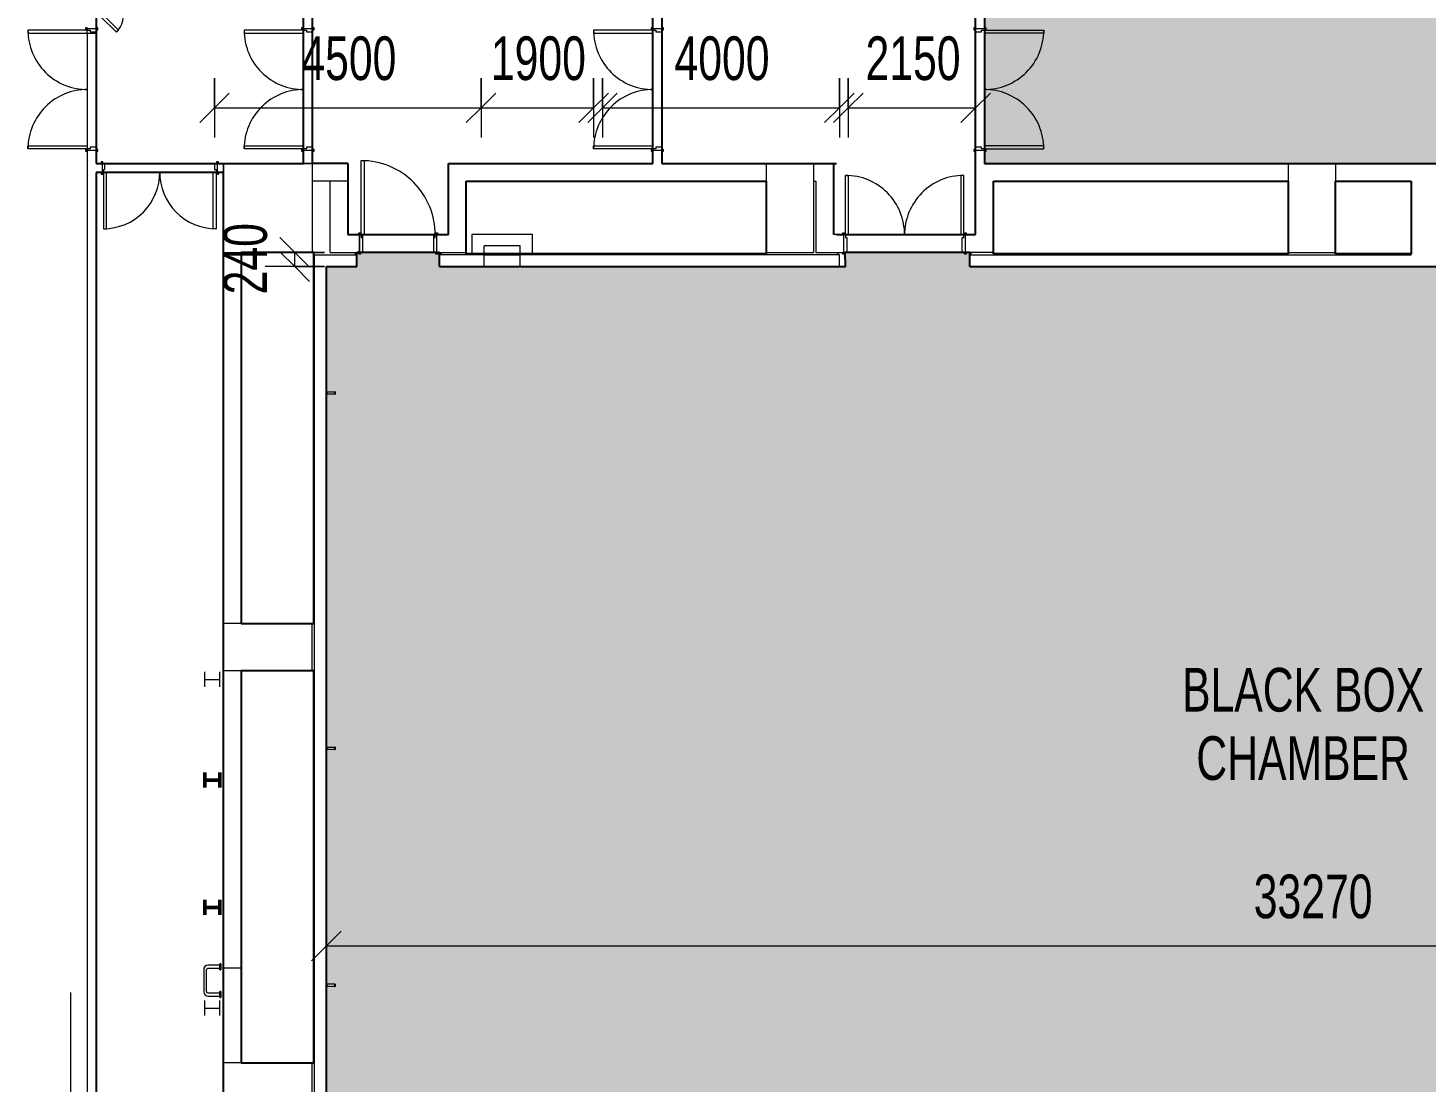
# Model space of a CAD drawing. Header units: millimetres. Extents: x 35540 to 832230, y -10956 to 416550.
# Drawn here: x 36639 to 60243, y 16097 to 33897 of the extents above; entities that cross this region are included whole.
import ezdxf

# ---------------------------------------------------------------- set-up
doc = ezdxf.new("R2010")
doc.units = ezdxf.units.MM
for name, color, linetype, lineweight in [('A-ANNO-DIMS', 211, 'Continuous', 5), ('A-ANNO-DIMS-500', 211, 'Continuous', 5), ('A-AREA-BNDY', 1, 'Continuous', 18), ('A-AREA-IDEN', 2, 'Continuous', 15), ('A-AREA-PATT', 32, 'Continuous', 5), ('A-DOOR', 31, 'Continuous', 5), ('A-DOOR-FRAM', 31, 'Continuous', 15), ('A-FLOR', 192, 'Continuous', 5), ('A-WALL', 113, 'Continuous', 5), ('Q-CASE', 31, 'Continuous', 5), ('Q-SPCQ', 91, 'Continuous', 5), ('S-BEAM', 12, 'Continuous', 5), ('S-COLS', 52, 'Continuous', 5), ('S-COLS-SYMB', 171, 'Continuous', 50)]:
    doc.layers.add(name, color=color, linetype=linetype, lineweight=lineweight)
doc.styles.add('Arial', font='arial.ttf', dxfattribs={"width": 0.7, "height": 737.649701})
doc.dimstyles.new('Linear_-_1_5mm_Arial', dxfattribs={"dimscale": 304.8, "dimtxt": 750, "dimasz": 1.64042, "dimexe": 1.64042, "dimexo": 0.0625, "dimgap": 0.82021, "dimtad": 1, "dimdec": 0, "dimzin": 0, "dimdsep": 46, "dimtxsty": 'Arial', "dimblk1": 'OBLIQUE', "dimblk2": 'OBLIQUE', "dimsah": 1, "dimcen": 0.09, "dimadec": 0, "dimazin": 0, "dimtfac": 1, "dimtdec": 4, "dimtix": 1, "dimtmove": 0, "dimatfit": 3, "dimfxl": 1.64042, "dimfxlon": 1, "dimtvp": 1, "dimtolj": 1, "dimtzin": 0, "dimarcsym": 2})

# ---------------------------------------------------------------- blocks, each defined once
blk = doc.blocks.new('DLN-Double Door__X03_ - _M20_2000 x 2450 _WH_-16954918-G_F U_F_A_')
at = {"layer": 'A-DOOR'}
for p, q in [((-950, -75), (-1000, -75)), ((-1000, -75), (-1000, -1075)), ((-950, -1075), (-950, -75)), ((950, -75), (1000, -75)), ((950, -1075), (950, -75)), ((1000, -75), (1000, -1075)), ((-1000, -1075), (-950, -1075)), ((1000, -1075), (950, -1075))]:
    blk.add_line(p, q, dxfattribs=at)
for centre, start, end in [((-1000, -75), 270, 0.5), ((1000, -75), 179.5, 270)]:
    blk.add_arc(centre, 1000, start, end, dxfattribs=at)
at = {"layer": 'A-DOOR-FRAM'}
for p, q in [((-1010, 105), (-1040, 105)), ((-1040, 105), (-1040, 75)), ((-1040, 75), (-1010, 75)), ((-975, 75), (-1025, 75)), ((-1025, 75), (-1025, -75)), ((-1010, 75), (-1010, 105)), ((-975, -25), (-975, 75)), ((975, 75), (975, -25)), ((1025, 75), (975, 75)), ((1040, 105), (1010, 105)), ((1010, 105), (1010, 75)), ((1010, 75), (1040, 75)), ((1025, -75), (1025, 75)), ((1040, 75), (1040, 105)), ((-1010, -75), (-1040, -75)), ((-1040, -75), (-1040, -105)), ((-1040, -105), (-1010, -105)), ((-1025, -75), (-1000, -75)), ((-1010, -105), (-1010, -75)), ((-1000, -75), (-1000, -25)), ((-1000, -25), (-975, -25)), ((975, -25), (1000, -25)), ((1000, -25), (1000, -75)), ((1000, -75), (1025, -75)), ((1040, -75), (1010, -75)), ((1010, -75), (1010, -105)), ((1010, -105), (1040, -105)), ((1040, -105), (1040, -75))]:
    blk.add_line(p, q, dxfattribs=at)
blk = doc.blocks.new('DLN-Double Door__X03_ - _M50_2000 x 2450 _WH_-V2-G_F U_F_A_')
at = {"layer": 'A-DOOR'}
for p, q in [((-1000, -75), (-1000, -1075)), ((-950, -1075), (-950, -75)), ((950, -75), (1000, -75)), ((950, -1075), (950, -75)), ((1000, -75), (1000, -1075)), ((-1000, -1075), (-950, -1075)), ((1000, -1075), (950, -1075))]:
    blk.add_line(p, q, dxfattribs=at)
for centre, start, end in [((-1000, -75), 270, 0.5), ((1000, -75), 179.5, 270)]:
    blk.add_arc(centre, 1000, start, end, dxfattribs=at)
at = {"layer": 'A-DOOR-FRAM'}
for p, q in [((-1010, 105), (-1040, 105)), ((-1040, 105), (-1040, 75)), ((-1040, 75), (-1010, 75)), ((-975, 75), (-1025, 75)), ((-1025, 75), (-1025, -75)), ((-1010, 75), (-1010, 105)), ((-975, -25), (-975, 75)), ((975, 75), (975, -25)), ((1025, 75), (975, 75)), ((1040, 105), (1010, 105)), ((1010, 105), (1010, 75)), ((1010, 75), (1040, 75)), ((1025, -75), (1025, 75)), ((1040, 75), (1040, 105)), ((-1010, -75), (-1040, -75)), ((-1040, -75), (-1040, -105)), ((-1040, -105), (-1010, -105)), ((-1025, -75), (-1000, -75)), ((-1010, -105), (-1010, -75)), ((-1000, -75), (-1000, -25)), ((-1000, -25), (-975, -25)), ((975, -25), (1000, -25)), ((1000, -25), (1000, -75)), ((1000, -75), (1025, -75)), ((1040, -75), (1010, -75)), ((1010, -75), (1010, -105)), ((1010, -105), (1040, -105)), ((1040, -105), (1040, -75))]:
    blk.add_line(p, q, dxfattribs=at)
blk = doc.blocks.new('DLN-Access Panel__AP01_ - _AP01_ 400 x 1100 _WH_-13776948-G_F U_F_A_')
at = {"layer": 'A-DOOR'}
for p, q in [((-240, 75), (-240, 85)), ((240, 85), (-240, 85)), ((-240, 75), (240, 75)), ((240, 75), (240, 85)), ((-215, -95), (-253, -95)), ((-253, -95), (-253, -100)), ((-253, -100), (-215, -100)), ((-240, -85), (-240, -75)), ((240, -75), (-240, -75)), ((-240, -85), (240, -85)), ((-215, -85), (-215, -97)), ((-200, -97), (-200, -85)), ((-190, -85), (83, -358)), ((118, -322), (-119, -85)), ((240, -85), (240, -75)), ((83, -358), (118, -322))]:
    blk.add_line(p, q, dxfattribs=at)
for centre, radius, start, end in [((-208, -97), 7.5, 199.4712, 360), ((-208, -97), 7.5, 180, 0), ((-208, -97), 7.5, 199.4712, 360), ((-208, -97), 7.5, 195, 0), ((-208, -97), 2, 180, 360), ((-208, -97), 2, 180, 360), ((-200, -75), 400, 315, 358.5193)]:
    blk.add_arc(centre, radius, start, end, dxfattribs=at)
at = {"layer": 'A-DOOR-FRAM', "lineweight": 5}
for p, q in [((-225, 75), (-225, -75)), ((225, 75), (225, -75))]:
    blk.add_line(p, q, dxfattribs=at)
blk = doc.blocks.new('DLN-Double Door__X03_ - _M19_1900 x 2450 _WH_-16954910-G_F U_F_A_')
at = {"layer": 'A-DOOR'}
for p, q in [((-900, -75), (-950, -75)), ((-950, -75), (-950, -1025)), ((-900, -1025), (-900, -75)), ((900, -75), (950, -75)), ((900, -1025), (900, -75)), ((950, -75), (950, -1025)), ((-950, -1025), (-900, -1025)), ((950, -1025), (900, -1025))]:
    blk.add_line(p, q, dxfattribs=at)
for centre, start, end in [((-950, -75), 270, 0.5), ((950, -75), 179.5, 270)]:
    blk.add_arc(centre, 950, start, end, dxfattribs=at)
at = {"layer": 'A-DOOR-FRAM'}
for p, q in [((-960, 105), (-990, 105)), ((-990, 105), (-990, 75)), ((-990, 75), (-960, 75)), ((-925, 75), (-975, 75)), ((-975, 75), (-975, -75)), ((-960, 75), (-960, 105)), ((-925, -25), (-925, 75)), ((925, 75), (925, -25)), ((975, 75), (925, 75)), ((990, 105), (960, 105)), ((960, 105), (960, 75)), ((960, 75), (990, 75)), ((975, -75), (975, 75)), ((990, 75), (990, 105)), ((-960, -75), (-990, -75)), ((-990, -75), (-990, -105)), ((-990, -105), (-960, -105)), ((-975, -75), (-950, -75)), ((-960, -105), (-960, -75)), ((-950, -75), (-950, -25)), ((-950, -25), (-925, -25)), ((925, -25), (950, -25)), ((950, -25), (950, -75)), ((950, -75), (975, -75)), ((990, -75), (960, -75)), ((960, -75), (960, -105)), ((960, -105), (990, -105)), ((990, -105), (990, -75))]:
    blk.add_line(p, q, dxfattribs=at)
blk = doc.blocks.new('DLN-Double Door__X03_ - _M20_2000 x 2450 _WH_-16954922-G_F U_F_A_')
at = {"layer": 'A-DOOR'}
for p, q in [((-1000, 1150), (-950, 1150)), ((-1000, 150), (-1000, 1150)), ((-950, 1150), (-950, 150)), ((950, 1150), (950, 150)), ((1000, 1150), (950, 1150)), ((1000, 150), (1000, 1150)), ((-950, 150), (-1000, 150)), ((950, 150), (1000, 150))]:
    blk.add_line(p, q, dxfattribs=at)
for centre, start, end in [((-1000, 150), 359.5, 90), ((1000, 150), 90, 180.5)]:
    blk.add_arc(centre, 1000, start, end, dxfattribs=at)
at = {"layer": 'A-DOOR-FRAM'}
for p, q in [((-1040, 180), (-1010, 180)), ((-1040, 150), (-1040, 180)), ((-1010, 150), (-1040, 150)), ((-1025, 150), (-1000, 150)), ((-1025, -150), (-1025, 150)), ((-1010, 180), (-1010, 150)), ((-1000, 150), (-1000, 100)), ((-1000, 100), (-975, 100)), ((-975, 100), (-975, -150)), ((975, 100), (1000, 100)), ((975, -150), (975, 100)), ((1000, 150), (1025, 150)), ((1000, 100), (1000, 150)), ((1010, 150), (1010, 180)), ((1010, 180), (1040, 180)), ((1040, 150), (1010, 150)), ((1025, 150), (1025, -150)), ((1040, 180), (1040, 150)), ((-1040, -150), (-1010, -150)), ((-1040, -180), (-1040, -150)), ((-1010, -180), (-1040, -180)), ((-975, -150), (-1025, -150)), ((-1010, -150), (-1010, -180)), ((1025, -150), (975, -150)), ((1010, -180), (1010, -150)), ((1010, -150), (1040, -150)), ((1040, -180), (1010, -180)), ((1040, -150), (1040, -180))]:
    blk.add_line(p, q, dxfattribs=at)
blk = doc.blocks.new('DLN-Single Door__X01_ - _M10a_1250 x 2450 _WH_-16935549-G_F U_F_A_')
at = {"layer": 'A-DOOR'}
for p, q in [((-625, 1400), (-575, 1400)), ((-625, 150), (-625, 1400)), ((-575, 1400), (-575, 150)), ((-665, 180), (-635, 180)), ((-665, 150), (-665, 180)), ((-635, 150), (-665, 150)), ((-635, 180), (-635, 150)), ((-575, 150), (-625, 150)), ((635, 150), (635, 180)), ((635, 180), (665, 180)), ((665, 150), (635, 150)), ((665, 180), (665, 150)), ((-665, -150), (-635, -150)), ((-665, -180), (-665, -150)), ((-635, -180), (-665, -180)), ((-635, -150), (-635, -180)), ((635, -180), (635, -150)), ((635, -150), (665, -150)), ((665, -180), (635, -180)), ((665, -150), (665, -180))]:
    blk.add_line(p, q, dxfattribs=at)
blk.add_arc((-625, 150), 1250, 359.5, 90, dxfattribs=at)
at = {"layer": 'A-DOOR-FRAM'}
for p, q in [((-650, 150), (-625, 150)), ((-650, -150), (-650, 150)), ((-625, 150), (-625, 100)), ((-625, 100), (-600, 100)), ((-600, 100), (-600, -150)), ((600, 100), (625, 100)), ((600, -150), (600, 100)), ((625, 150), (650, 150)), ((625, 100), (625, 150)), ((650, 150), (650, -150)), ((-600, -150), (-650, -150)), ((650, -150), (600, -150))]:
    blk.add_line(p, q, dxfattribs=at)
blk = doc.blocks.new('BIT_Steel Rod Fixing Details - 145mm-15938180-G_F U_F_A_')
at = {"layer": 'Q-SPCQ'}
for p, q in [((-21, 0), (21, 0)), ((21, 0), (-21, 0)), ((-20, -140), (-20, -145)), ((-20, -140), (-14, -140)), ((20, -140), (-20, -140)), ((-20, -145), (20, -145)), ((20, -145), (-20, -145)), ((-15, -6), (-15, -140)), ((-14, -6), (-15, -6)), ((15, -6), (-15, -6)), ((-15, -140), (15, -140)), ((-6, -145), (6, -145)), ((6, -145), (-6, -145)), ((14, -140), (20, -140)), ((15, -140), (15, -6)), ((20, -145), (20, -140))]:
    blk.add_line(p, q, dxfattribs=at)
at = {"layer": 'Q-SPCQ', "flags": 128}
blk.add_lwpolyline([(-15, -6), (-9, -6), (4, -6), (14, -6), (15, -6)], dxfattribs=at)
blk = doc.blocks.new('DLN_I-Shape - 254x254 _WD_-17669536-G_F U_F_A_')
at = {"layer": 'S-COLS-SYMB', "color": 253, "lineweight": 20}
for p, q in [((-127, 127), (127, 127)), ((0, 127), (0, -127)), ((-127, -127), (127, -127))]:
    blk.add_line(p, q, dxfattribs=at)
blk = doc.blocks.new('Casework 9 - Casework 3-17595675-G_F U_F_A_')
at = {"layer": 'Q-CASE'}
for p, q in [((39606, 18299), (39606, 17928)), ((39656, 17928), (39656, 18299)), ((39881, 18374), (39681, 18374)), ((39681, 18324), (39881, 18324)), ((39881, 18299), (39881, 18399)), ((39881, 18399), (39881, 18373)), ((39896, 18399), (39881, 18399)), ((39896, 18399), (39881, 18399)), ((39881, 18374), (39881, 18324)), ((39881, 18371), (39881, 18374)), ((39881, 18343), (39881, 18371)), ((39881, 18362), (39881, 18337)), ((39881, 18331), (39881, 18343)), ((39881, 18328), (39881, 18331)), ((39881, 18324), (39881, 18328)), ((39881, 18325), (39881, 18299)), ((39881, 18299), (39896, 18299)), ((39896, 18299), (39881, 18299)), ((39896, 18299), (39896, 18399)), ((39896, 18399), (39896, 18299)), ((39881, 17903), (39681, 17903)), ((39681, 17853), (39881, 17853)), ((39881, 17828), (39881, 17928)), ((39881, 17928), (39881, 17902)), ((39896, 17928), (39881, 17928)), ((39896, 17928), (39881, 17928)), ((39881, 17900), (39881, 17903)), ((39881, 17903), (39881, 17853)), ((39881, 17896), (39881, 17900)), ((39881, 17891), (39881, 17896)), ((39881, 17857), (39881, 17891)), ((39881, 17891), (39881, 17866)), ((39881, 17854), (39881, 17857)), ((39881, 17853), (39881, 17854)), ((39881, 17854), (39881, 17828)), ((39881, 17828), (39896, 17828)), ((39896, 17828), (39881, 17828)), ((39896, 17828), (39896, 17928)), ((39896, 17928), (39896, 17828))]:
    blk.add_line(p, q, dxfattribs=at)
at = {"layer": 'Q-CASE', "flags": 128}
for points in [[(39681, 18374), (39651, 18368), (39626, 18350), (39610, 18324), (39606, 18299)], [(39656, 18299), (39662, 18316), (39678, 18324), (39681, 18324)], [(39606, 17928), (39613, 17898), (39630, 17873), (39657, 17857), (39681, 17853)], [(39681, 17903), (39665, 17909), (39657, 17925), (39656, 17928)]]:
    blk.add_lwpolyline(points, dxfattribs=at)
blk = doc.blocks.new('DLN_I-Shape - 254x254 _WD_-V16-G_F U_F_A_')
at = {"layer": 'S-COLS-SYMB'}
for p, q in [((-127, 127), (127, 127)), ((0, 127), (0, -127)), ((-127, -127), (127, -127))]:
    blk.add_line(p, q, dxfattribs=at)
blk = doc.blocks.new('DIMBLOCK18-G_F U_F_A_')
at = {"layer": 'A-ANNO-DIMS-500'}
for p, q in [((39789, 33049), (39789, 32049)), ((39789, 32549), (39789, 33049)), ((44289, 33049), (44289, 32049)), ((44289, 32549), (44289, 33049)), ((39789, 32549), (40039, 32799)), ((44289, 32549), (44539, 32799)), ((39789, 32549), (39539, 32299)), ((39789, 32549), (44289, 32549)), ((44289, 32549), (44039, 32299))]:
    blk.add_line(p, q, dxfattribs=at)
at = {"layer": 'A-ANNO-DIMS-500', "color": 0, "insert": (41255, 33755), "char_height": 737.6, "width": 1883.08, "attachment_point": 1, "line_spacing_factor": 0.938532, "style": 'Arial'}
blk.add_mtext('4500', dxfattribs=at)
blk = doc.blocks.new('_Oblique')
at = {"color": 0, "linetype": 'ByBlock', "lineweight": -2}
blk.add_line((-0.5, -0.5), (0.5, 0.5), dxfattribs=at)
blk = doc.blocks.new('DIMBLOCK19-G_F U_F_A_')
at = {"layer": 'A-ANNO-DIMS-500'}
for p, q in [((44289, 33049), (44289, 32049)), ((44289, 32549), (44289, 33049)), ((46189, 33049), (46189, 32049)), ((46189, 32549), (46189, 33049)), ((44289, 32549), (44539, 32799)), ((46189, 32549), (46439, 32799)), ((44289, 32549), (44039, 32299)), ((44289, 32549), (46189, 32549)), ((46189, 32549), (45939, 32299))]:
    blk.add_line(p, q, dxfattribs=at)
at = {"layer": 'A-ANNO-DIMS-500', "color": 0, "insert": (44455, 33755), "char_height": 737.6, "width": 1883.08, "attachment_point": 1, "line_spacing_factor": 0.938532, "style": 'Arial'}
blk.add_mtext('1900', dxfattribs=at)
blk = doc.blocks.new('DIMBLOCK25-G_F U_F_A_')
at = {"layer": 'A-ANNO-DIMS-500'}
for p, q in [((41679, 18895), (41679, 17895)), ((41679, 18395), (41679, 18895)), ((74949, 18895), (74949, 17895)), ((74949, 18395), (74949, 18895)), ((41679, 18395), (41929, 18645)), ((74949, 18395), (75199, 18645)), ((41679, 18395), (41429, 18145)), ((41679, 18395), (74949, 18395)), ((74949, 18395), (74699, 18145))]:
    blk.add_line(p, q, dxfattribs=at)
at = {"layer": 'A-ANNO-DIMS-500', "color": 0, "insert": (57334, 19602), "char_height": 737.6, "width": 2353.85, "attachment_point": 1, "line_spacing_factor": 0.938532, "style": 'Arial'}
blk.add_mtext('33270', dxfattribs=at)
blk = doc.blocks.new('DIMBLOCK30-G_F U_F_A_')
at = {"layer": 'A-ANNO-DIMS-500'}
for p, q in [((41144, 30107), (40894, 30357)), ((41644, 30107), (40644, 30107)), ((41144, 29867), (40894, 30117)), ((41144, 29867), (41144, 30107)), ((41144, 30107), (41394, 29857)), ((41144, 30107), (41644, 30107)), ((41644, 29867), (40644, 29867)), ((41144, 29867), (41394, 29617)), ((41144, 29867), (41644, 29867))]:
    blk.add_line(p, q, dxfattribs=at)
at = {"layer": 'A-ANNO-DIMS-500', "color": 0, "insert": (39937, 29399), "char_height": 737.6, "width": 1412.31, "attachment_point": 1, "rotation": 90, "line_spacing_factor": 0.938532, "style": 'Arial'}
blk.add_mtext('240', dxfattribs=at)
blk = doc.blocks.new('DIMBLOCK45-G_F U_F_A_')
at = {"layer": 'A-ANNO-DIMS-500'}
for p, q in [((46339, 33049), (46339, 32049)), ((46339, 32549), (46339, 33049)), ((50339, 33049), (50339, 32049)), ((50339, 32549), (50339, 33049)), ((46339, 32549), (46589, 32799)), ((50339, 32549), (50589, 32799)), ((46339, 32549), (46089, 32299)), ((46339, 32549), (50339, 32549)), ((50339, 32549), (50089, 32299))]:
    blk.add_line(p, q, dxfattribs=at)
at = {"layer": 'A-ANNO-DIMS-500', "color": 0, "insert": (47555, 33755), "char_height": 737.6, "width": 1883.08, "attachment_point": 1, "line_spacing_factor": 0.938532, "style": 'Arial'}
blk.add_mtext('4000', dxfattribs=at)
blk = doc.blocks.new('DIMBLOCK46-G_F U_F_A_')
at = {"layer": 'A-ANNO-DIMS-500'}
for p, q in [((50489, 33049), (50489, 32049)), ((50489, 32549), (50489, 33049)), ((52639, 33049), (52639, 32049)), ((52639, 32549), (52639, 33049)), ((50489, 32549), (50739, 32799)), ((52639, 32549), (52889, 32799)), ((50489, 32549), (50239, 32299)), ((50489, 32549), (52639, 32549)), ((52639, 32549), (52389, 32299))]:
    blk.add_line(p, q, dxfattribs=at)
at = {"layer": 'A-ANNO-DIMS-500', "color": 0, "insert": (50780, 33755), "char_height": 737.6, "width": 1883.08, "attachment_point": 1, "line_spacing_factor": 0.938532, "style": 'Arial'}
blk.add_mtext('2150', dxfattribs=at)

msp = doc.modelspace()

# ---------------------------------------------------------------- hatches: boundary and pattern name
at = {"layer": 'A-AREA-PATT'}
h = msp.add_hatch(color=231, dxfattribs=at)
h.paths.add_polyline_path([(62529.3, 31607.5), (63139.3, 31607.5), (63139.3, 34407.5), (62688.9, 34407.5), (62688.9, 34507.5), (62843.9, 34507.5), (62843.9, 34522.5), (62788.9, 34522.5), (62788.9, 34562.5), (63139.3, 34562.5), (63139.3, 36652.5), (63127.3, 36652.5), (63127.3, 36139.5), (63121.3, 36140.4), (63121.3, 36652.5), (62788.9, 36652.5), (62788.9, 36692.5), (62843.9, 36692.5), (62843.9, 36707.5), (62688.9, 36707.5), (62688.9, 36807.5), (63121.3, 36807.5), (63121.3, 37139.5), (63139.3, 37139.5), (63139.3, 40754), (62938.8, 40754), (62938.8, 40904), (63139.3, 40904), (63139.3, 40965.4), (62938.8, 40965.4), (62938.8, 41115.4), (63139.3, 41115.4), (63139.3, 41185.4), (62938.8, 41185.4), (62938.8, 41335.4), (63139.3, 41335.4), (63139.3, 41481), (63083.8, 41384.8), (62953.9, 41459.8), (63139.3, 41781), (63139.3, 42380.4), (63058.7, 42380.4), (63058.7, 43380.4), (63139.3, 43380.4), (63139.3, 45607.5), (60131.8, 45607.5), (60131.8, 45547.5), (60096.8, 45547.5), (60096.8, 45607.5), (59831.8, 45607.5), (59831.8, 45547.5), (59796.8, 45547.5), (59796.8, 45607.5), (58131.8, 45607.5), (58131.8, 45547.5), (58096.8, 45547.5), (58096.8, 45607.5), (57831.8, 45607.5), (57831.8, 45547.5), (57796.8, 45547.5), (57796.8, 45607.5), (56131.8, 45607.5), (56131.8, 45547.5), (56096.8, 45547.5), (56096.8, 45607.5), (55831.8, 45607.5), (55831.8, 45547.5), (55796.8, 45547.5), (55796.8, 45607.5), (53691.8, 45601.8), (53418.2, 45601.7), (52789.3, 45607.5), (52789.3, 44587.5), (52819.3, 44587.5), (52819.3, 44557.5), (52789.3, 44557.5), (52789.3, 43637.5), (52819.3, 43637.5), (52819.3, 43607.5), (52789.3, 43607.5), (52789.3, 43372.5), (52799.3, 43372.5), (52799.3, 42892.5), (52789.3, 42892.5), (52789.3, 33897.5), (52819.3, 33897.5), (52819.3, 33867.5), (52789.3, 33867.5), (52789.3, 31847.5), (52819.3, 31847.5), (52819.3, 31817.5), (52789.3, 31817.5), (52789.3, 31607.5), (60449.3, 31607.5), (60449.3, 31637.5), (60479.3, 31637.5), (60479.3, 31607.5), (62499.3, 31607.5), (62499.3, 31637.5), (62529.3, 31637.5)], flags=0)
h.paths.add_polyline_path([(63127.3, 36807.5), (63139.3, 36807.5), (63139.3, 37133.5), (63127.3, 37133.5), (63127.3, 36817.5)], flags=0)
h = msp.add_hatch(color=231, dxfattribs=at)
h.paths.add_polyline_path([(51158.1, 9357.5), (52476.8, 9362), (52476.8, 9387.5), (52506.8, 9387.5), (52506.8, 9357.5), (52541.8, 9357.5), (52541.8, 9597.5), (57189.3, 9597.5), (57189.3, 9607.5), (57669.3, 9607.5), (57674.3, 9597.5), (60889.3, 9597.5), (60889.3, 9357.5), (60949.3, 9357.5), (60949.3, 9387.5), (60979.3, 9387.5), (60979.3, 9357.5), (62999.3, 9359), (62999.3, 9387.5), (63029.3, 9387.5), (63029.3, 9357.5), (63089.3, 9357.5), (63089.3, 9597.5), (74949.3, 9597.8), (74949.3, 9797.5), (75189.3, 9797.5), (75189.3, 9877.5), (75159.3, 9877.5), (75159.3, 9907.5), (75189.3, 9907.5), (75189.3, 11697.5), (75159.3, 11697.5), (75159.8, 11727.5), (75189.3, 11727.5), (75189.3, 11997.5), (75149.3, 11997.5), (75149.3, 11797.5), (74949.3, 11797.5), (74949.3, 27667.5), (75149.3, 27667.5), (75149.3, 27467.5), (75189.3, 27467.5), (75189.3, 27732.5), (75159.3, 27732.5), (75159.3, 27762.5), (75189.3, 27762.5), (75189.3, 29552.5), (75159.3, 29552.5), (75159.3, 29582.5), (75189.3, 29582.5), (75189.3, 29667.5), (74949.3, 29667.5), (74944.3, 29857.5), (73979.3, 29857.5), (73979.3, 29867.5), (62529.3, 29867.5), (62529.3, 29837.5), (62499.3, 29837.5), (62499.3, 29867.5), (60479.3, 29867.5), (60477.5, 29837.5), (60449.3, 29837.5), (60449.3, 29867.5), (52539.2, 29867.7), (52539.3, 30107.4), (52479.3, 30107.4), (52478, 30077.5), (52449.3, 30077.5), (52449.3, 30107.4), (50438.8, 30107.5), (50438.8, 29867.5), (43589.3, 29867.5), (43589.3, 30107.5), (43554.3, 30107.5), (43550.3, 30077.5), (43524.3, 30077.5), (43524.3, 30107.5), (42254.3, 30107.5), (42254.3, 30077.5), (42224.3, 30077.5), (42224.3, 30107.5), (42189.3, 30107.5), (42189.3, 29867.5), (41679.3, 29866.6), (41679.4, 9597.5), (42150.3, 9597.5), (42150.3, 9357.5), (42185.3, 9357.5), (42185.3, 9387.5), (42215.3, 9387.5), (42215.3, 9357.5), (43485.3, 9357.5), (43485.3, 9387.5), (43515.3, 9387.5), (43515.3, 9357.5), (43550.3, 9357.5), (43550.3, 9597.5), (44076.5, 9597.5), (44082, 9357.5), (44091.5, 9357.5), (44091.5, 9387.5), (44141.5, 9384.7), (44141.5, 9357.5), (48261.5, 9361.2), (48261.5, 9387.5), (48311.5, 9387.5), (48311.5, 9357.5), (48326.5, 9357.5), (48326.5, 9597.5), (50361.8, 9597.5), (50367.4, 9357.5), (50426.8, 9357.5), (50426.8, 9387.5), (50456.8, 9387.5), (50456.8, 9357.5), (50491.8, 9357.5)], flags=0)
h.paths.add_polyline_path([(41819.4, 11718.6), (41685.4, 11724.5), (41685.4, 11747.5), (41819.4, 11743.1), (41819.4, 11719.5)], flags=0)
h.paths.add_polyline_path([(41819.4, 17718.6), (41685.4, 17724.5), (41685.4, 17747.5), (41819.4, 17743.1), (41819.4, 17719.5)], flags=0)
h.paths.add_polyline_path([(41819.4, 21718.6), (41685.4, 21724.5), (41685.4, 21747.5), (41819.4, 21743.1), (41819.4, 21719.5)], flags=0)
h.paths.add_polyline_path([(41819.4, 27718.6), (41685.4, 27724.5), (41685.4, 27747.5), (41819.4, 27743.1), (41819.4, 27719.5)], flags=0)

# ---------------------------------------------------------------- linework, layer by layer
at = {"layer": 'A-AREA-BNDY', "color": 7, "lineweight": 25}
for p, q in [((52789.3, 45607.5), (52789.3, 31607.5)), ((37789.3, 34107.5), (37789.3, 31607.5)), ((41289.3, 31607.5), (41289.3, 34107.5)), ((41439.3, 34107.5), (41439.3, 31607.5)), ((47189.3, 31607.5), (47189.3, 34107.5)), ((47339.3, 34107.5), (47339.3, 31607.5)), ((52639.3, 30407.5), (52639.3, 34107.5)), ((37789.3, 31607.5), (41289.3, 31607.5)), ((37789.3, 31457.5), (37789.3, 5707.5)), ((39939.3, 31457.5), (37789.3, 31457.5)), ((39939.3, 7857.5), (39939.3, 31457.5)), ((42039.3, 31607.5), (41439.3, 31607.5)), ((42039.3, 31607.5), (42039.3, 30407.5)), ((43739.3, 30407.5), (43739.3, 31607.5)), ((43739.3, 31607.5), (47189.3, 31607.5)), ((47339.3, 31607.5), (50288.8, 31607.5)), ((50239.3, 31607.5), (50239.3, 30407.5)), ((52789.3, 31607.5), (63139.3, 31607.5)), ((44039.3, 31307.5), (49101.8, 31307.5)), ((44039.3, 30082.5), (44039.3, 31307.5)), ((49101.8, 31307.5), (49101.8, 30082.5)), ((52939.3, 31307.5), (57914.3, 31307.5)), ((52939.3, 30082.5), (52939.3, 31307.5)), ((57914.3, 31307.5), (57914.3, 30082.5)), ((58714.3, 31307.5), (59989.3, 31307.5)), ((58714.3, 30082.5), (58714.3, 31307.5)), ((59989.3, 31307.5), (59989.3, 30082.5)), ((42039.3, 30407.5), (43739.3, 30407.5)), ((50288.8, 30407.5), (52639.3, 30407.5)), ((40239.3, 30107.5), (40239.3, 23840.8)), ((41464.3, 30107.5), (40239.3, 30107.5)), ((41464.3, 23840.8), (41464.3, 30107.5)), ((42189.3, 29867.5), (42189.3, 30107.5)), ((43589.3, 30107.5), (42189.3, 30107.5)), ((43589.3, 29867.5), (43589.3, 30107.5)), ((49101.8, 30082.5), (44039.3, 30082.5)), ((50439.3, 29867.5), (50438.8, 30107.5)), ((52539.5, 30107.4), (50438.8, 30107.5)), ((52539.2, 29867.4), (52539.5, 30107.4)), ((57914.3, 30082.5), (52939.3, 30082.5)), ((59989.3, 30082.5), (58714.3, 30082.5)), ((41679.3, 29867.5), (42189.3, 29867.5)), ((41679.3, 9597.5), (41679.3, 29867.5)), ((43589.3, 29867.5), (50439.3, 29867.5)), ((52539.2, 29867.4), (60489.3, 29867.5)), ((40239.3, 23840.8), (41464.3, 23840.8)), ((40239.3, 23040.8), (40239.3, 16424.2)), ((41464.3, 23040.8), (40239.3, 23040.8)), ((41464.3, 16424.2), (41464.3, 23040.8)), ((40239.3, 16424.2), (41464.3, 16424.2))]:
    msp.add_line(p, q, dxfattribs=at)
at = {"layer": 'A-FLOR'}
for p, q in [((37639.3, 33807.5), (37639.3, 31857.5)), ((41289.3, 31857.5), (41289.3, 33857.5)), ((47339.3, 31882.5), (47339.3, 33832.5)), ((52789.3, 33857.5), (52789.3, 31857.5)), ((52789.3, 31857.5), (52789.3, 33857.5)), ((39789.3, 31607.5), (37939.3, 31607.5)), ((37939.3, 31607.5), (39789.3, 31607.5)), ((42264.3, 30407.5), (42289.3, 30407.5)), ((42289.3, 30407.5), (42289.3, 30357.5)), ((43489.3, 30357.5), (43489.3, 30407.5)), ((43489.3, 30407.5), (43514.3, 30407.5)), ((42164.3, 30107.5), (42164.3, 30067.5)), ((43489.3, 30107.5), (42289.3, 30107.5)), ((43614.3, 30067.5), (43614.3, 30107.5)), ((50314.3, 30107.5), (50314.3, 30067.5)), ((52414.3, 30107.5), (50464.3, 30107.5)), ((50464.3, 30107.5), (52414.3, 30107.5)), ((52564.3, 30067.5), (52564.3, 30107.5))]:
    msp.add_line(p, q, dxfattribs=at)
at = {"layer": 'A-WALL', "lineweight": 18}
for p, q in [((37639.3, 33807.5), (37639.3, 33857.5)), ((37639.3, 33807.5), (37789.3, 33807.5)), ((37789.3, 33832.5), (37789.3, 33807.5)), ((37639.3, 31817.5), (37639.3, 7785)), ((37789.3, 31607.5), (37789.3, 31817.5)), ((41289.3, 31607.5), (41289.3, 31817.5)), ((41439.3, 31607.5), (41439.3, 31817.5)), ((47189.3, 31607.5), (47189.3, 31817.5)), ((47339.3, 31607.5), (47339.3, 31817.5)), ((52639.3, 31817.5), (52639.3, 30407.5)), ((52789.3, 31607.5), (52789.3, 31817.5)), ((37789.3, 31607.5), (37874.3, 31607.5)), ((37789.3, 9357.5), (37789.3, 31457.5)), ((37789.3, 31457.5), (37874.3, 31457.5)), ((39939.3, 31607.5), (39854.3, 31607.5)), ((39939.3, 31457.5), (39854.3, 31457.5)), ((39939.3, 31457.5), (39939.3, 31607.5)), ((41289.3, 31607.5), (41439.3, 31607.5)), ((43739.3, 30407.5), (43739.3, 31607.5)), ((47189.3, 31607.5), (43739.3, 31607.5)), ((47501.8, 31607.5), (47339.3, 31607.5)), ((56314.3, 31607.5), (52789.3, 31607.5)), ((41739.3, 30107.5), (41739.3, 31307.5)), ((42039.3, 31307.5), (42039.3, 30407.5)), ((44039.3, 31307.5), (44039.3, 30107.5)), ((44039.3, 31307.5), (47501.8, 31307.5)), ((49941.8, 31307.5), (49941.8, 30107.5)), ((50241.8, 31307.5), (50241.8, 30407.5)), ((52939.3, 31307.5), (52939.3, 30107.5)), ((52939.3, 31307.5), (56314.3, 31307.5)), ((59989.3, 30067.5), (59989.3, 31307.5)), ((42239.3, 30407.5), (42039.3, 30407.5)), ((42239.3, 30407.5), (42239.3, 30107.5)), ((43539.3, 30407.5), (43739.3, 30407.5)), ((43539.3, 30407.5), (43539.3, 30107.5)), ((44139.3, 30067.5), (44139.3, 30417.5)), ((44139.3, 30417.5), (45149.3, 30417.5)), ((44339.3, 29867.5), (44339.3, 30217.5)), ((44949.3, 30217.5), (44339.3, 30217.5)), ((44949.3, 29867.5), (44949.3, 30217.5)), ((45149.3, 30417.5), (45149.3, 30067.5)), ((50399.3, 30407.5), (50241.8, 30407.5)), ((52479.3, 30407.5), (52639.3, 30407.5)), ((41479.3, 30067.5), (42189.3, 30067.5)), ((41479.3, 9397.5), (41479.3, 30067.5)), ((41739.3, 30107.5), (42239.3, 30107.5)), ((42189.3, 29867.5), (42189.3, 30067.5)), ((43539.3, 30107.5), (44039.3, 30107.5)), ((43589.3, 29867.5), (43589.3, 30067.5)), ((44339.3, 30067.5), (43589.3, 30067.5)), ((50339.3, 30067.5), (44949.3, 30067.5)), ((49941.8, 30107.5), (50399.3, 30107.5)), ((50339.3, 29867.5), (50339.3, 30067.5)), ((52939.3, 30107.5), (52479.3, 30107.5)), ((52539.3, 29867.5), (52539.3, 30067.5)), ((52539.3, 30067.5), (59989.3, 30067.5)), ((42189.3, 29867.5), (41679.3, 29867.5)), ((41679.3, 29867.5), (41679.3, 9597.5)), ((43589.3, 29867.5), (44339.3, 29867.5)), ((50339.3, 29867.5), (44949.3, 29867.5)), ((60449.3, 29867.5), (52539.3, 29867.5)), ((39939.3, 25440.8), (39939.3, 28857.5)), ((40239.3, 28857.5), (40239.3, 25440.8)), ((39939.3, 18024.2), (39939.3, 21440.8)), ((40239.3, 21440.8), (40239.3, 18024.2))]:
    msp.add_line(p, q, dxfattribs=at)
at = {"layer": 'A-WALL', "color": 253, "lineweight": 20}
for p, q in [((41439.3, 31607.5), (42039.3, 31607.5)), ((42039.3, 31607.5), (42039.3, 31307.5)), ((47501.8, 31607.5), (49101.8, 31607.5)), ((50241.8, 31607.5), (49901.8, 31607.5)), ((50241.8, 31607.5), (50241.8, 31307.5)), ((57914.3, 31607.5), (56314.3, 31607.5)), ((58714.3, 31607.5), (60314.3, 31607.5)), ((42039.3, 31307.5), (41439.3, 31307.5)), ((49101.8, 31307.5), (47501.8, 31307.5)), ((49901.8, 31307.5), (49941.8, 31307.5)), ((56314.3, 31307.5), (57914.3, 31307.5)), ((59989.3, 31307.5), (58714.3, 31307.5)), ((39939.3, 28857.5), (39939.3, 30107.5)), ((40239.3, 30107.5), (40239.3, 28857.5)), ((39939.3, 23840.8), (39939.3, 25440.8)), ((40239.3, 25440.8), (40239.3, 23840.8)), ((39939.3, 21440.8), (39939.3, 23040.8)), ((40239.3, 23040.8), (40239.3, 21440.8)), ((39939.3, 16424.2), (39939.3, 18024.2)), ((39939.3, 18024.2), (40239.3, 18024.2)), ((40239.3, 18024.2), (40239.3, 16424.2))]:
    msp.add_line(p, q, dxfattribs=at)
at = {"layer": 'A-WALL'}
for p, q in [((44339.3, 30067.5), (44949.3, 30067.5)), ((44949.3, 29867.5), (44339.3, 29867.5))]:
    msp.add_line(p, q, dxfattribs=at)
at = {"layer": 'S-BEAM'}
msp.add_line((37364.3, 7407.5), (37364.3, 17607.5), dxfattribs=at)
at = {"layer": 'S-COLS', "color": 253, "lineweight": 20}
for p, q in [((41439.3, 31607.5), (39939.3, 31607.5)), ((39939.3, 31607.5), (39939.3, 30107.5)), ((49901.8, 31607.5), (49101.8, 31607.5)), ((58714.3, 31607.5), (57914.3, 31607.5)), ((41439.3, 31307.5), (41439.3, 30107.5)), ((49101.8, 31307.5), (49101.8, 30107.5)), ((49901.8, 31307.5), (49901.8, 30107.5)), ((57914.3, 31307.5), (57914.3, 30107.5)), ((58714.3, 31307.5), (58714.3, 30107.5)), ((40239.3, 30107.5), (41439.3, 30107.5)), ((49101.8, 30107.5), (49901.8, 30107.5)), ((57914.3, 30107.5), (58714.3, 30107.5)), ((39939.3, 23840.8), (39939.3, 23040.8)), ((41439.3, 23840.8), (40239.3, 23840.8)), ((41439.3, 23040.8), (41439.3, 23840.8)), ((41439.3, 23040.8), (40239.3, 23040.8)), ((39939.3, 16424.2), (39939.3, 15624.2)), ((41439.3, 16424.2), (40239.3, 16424.2)), ((41439.3, 15624.2), (41439.3, 16424.2))]:
    msp.add_line(p, q, dxfattribs=at)
at = {"layer": 'S-COLS', "color": 9}
for p, q in [((41439.3, 31607.5), (41439.3, 31307.5)), ((49101.8, 31607.5), (49101.8, 31307.5)), ((49901.8, 31607.5), (49901.8, 31307.5)), ((57914.3, 31607.5), (57914.3, 31307.5)), ((58714.3, 31607.5), (58714.3, 31307.5)), ((39939.3, 30107.5), (40239.3, 30107.5)), ((40239.3, 23840.8), (39939.3, 23840.8)), ((40239.3, 23040.8), (39939.3, 23040.8)), ((40239.3, 16424.2), (39939.3, 16424.2))]:
    msp.add_line(p, q, dxfattribs=at)

# ---------------------------------------------------------------- block references
at = {"layer": 'A-DOOR'}
for name, p in [('DLN-Access Panel__AP01_ - _AP01_ 400 x 1100 _WH_-13776948-G_F U_F_A_', (38049.3, 34182.5)), ('DLN-Double Door__X03_ - _M19_1900 x 2450 _WH_-16954910-G_F U_F_A_', (38864.3, 31532.5)), ('DLN-Single Door__X01_ - _M10a_1250 x 2450 _WH_-16935549-G_F U_F_A_', (42889.3, 30257.5)), ('DLN-Double Door__X03_ - _M20_2000 x 2450 _WH_-16954922-G_F U_F_A_', (51439.3, 30257.5))]:
    msp.add_blockref(name, p, dxfattribs=at)
for name, p, rotation in [('DLN-Double Door__X03_ - _M50_2000 x 2450 _WH_-V2-G_F U_F_A_', (37714.3, 32857.5), 270.0000000000002), ('DLN-Double Door__X03_ - _M20_2000 x 2450 _WH_-16954918-G_F U_F_A_', (41364.3, 32857.5), 270.0000000000001), ('DLN-Double Door__X03_ - _M20_2000 x 2450 _WH_-16954918-G_F U_F_A_', (47264.3, 32857.5), 270.0000000000001), ('DLN-Double Door__X03_ - _M20_2000 x 2450 _WH_-16954918-G_F U_F_A_', (52714.3, 32857.5), 90)]:
    msp.add_blockref(name, p, dxfattribs=dict(at, rotation=rotation))
at = {"layer": 'Q-CASE'}
msp.add_blockref('Casework 9 - Casework 3-17595675-G_F U_F_A_', (0, -304), dxfattribs=at)
at = {"layer": 'Q-SPCQ', "rotation": 89.99999999999586}
for p in [(41679.4, 27732.5), (41679.4, 21732.5), (41679.4, 17732.5)]:
    msp.add_blockref('BIT_Steel Rod Fixing Details - 145mm-15938180-G_F U_F_A_', p, dxfattribs=at)
at = {"layer": 'S-COLS', "color": 9, "rotation": 90.00000000000037}
for p in [(39754.3, 22897.2), (39754.3, 17347.2)]:
    msp.add_blockref('DLN_I-Shape - 254x254 _WD_-17669536-G_F U_F_A_', p, dxfattribs=at)
at = {"layer": 'S-COLS', "rotation": 90.00000000000037}
for p in [(39754.3, 21197.2), (39754.3, 19047.2)]:
    msp.add_blockref('DLN_I-Shape - 254x254 _WD_-V16-G_F U_F_A_', p, dxfattribs=at)

# ---------------------------------------------------------------- texts
at = {"layer": 'A-AREA-IDEN', "lineweight": 5, "insert": (58167.8, 23090.8), "char_height": 737.65, "width": 4824, "attachment_point": 2, "line_spacing_factor": 0.938532, "style": 'Arial'}
msp.add_mtext('BLACK BOX\\PCHAMBER', dxfattribs=at)

# ---------------------------------------------------------------- dimensions: what is measured, and where the dimension line sits
at = {"layer": 'A-ANNO-DIMS'}
for base, p1, p2, override, picture, middle in [((44289.3, 32548.6), (39789.3, 33048.6), (44289.3, 33048.6), {"dimpost": '<>', "dimfxl": 4499.999991}, 'DIMBLOCK18-G_F U_F_A_', (42039.3, 33175.2)), ((46189.3, 32548.6), (44289.3, 33048.6), (46189.3, 33048.6), {"dimpost": '<>', "dimfxl": 1900}, 'DIMBLOCK19-G_F U_F_A_', (45239.3, 33175.2)), ((50339.3, 32548.6), (46339.3, 33048.6), (50339.3, 33048.6), {"dimpost": '<>', "dimfxl": 4000}, 'DIMBLOCK45-G_F U_F_A_', (48339.3, 33175.2)), ((52639.3, 32548.6), (50489.3, 33048.6), (52639.3, 33048.6), {"dimpost": '<>', "dimfxl": 2150}, 'DIMBLOCK46-G_F U_F_A_', (51564.3, 33175.2)), ((74949.3, 18394.6), (41679.3, 18894.6), (74949.3, 18894.6), {"dimpost": '<>', "dimfxl": 33270.000036}, 'DIMBLOCK25-G_F U_F_A_', (58314.3, 19021.5))]:
    dim = msp.add_linear_dim(base=base, p1=p1, p2=p2, dimstyle='Linear_-_1_5mm_Arial', override=override, dxfattribs=at)
    dim.commit()
    dim.dimension.update_dxf_attribs({"geometry": picture, "text_midpoint": middle})
dim = msp.add_linear_dim(base=(41144.4, 30107.5), p1=(41644.4, 29867.5), p2=(41644.4, 30107.5), angle=90, dimstyle='Linear_-_1_5mm_Arial', override={"dimpost": '<>', "dimfxl": 240.000003}, dxfattribs=at)
dim.commit()
dim.dimension.update_dxf_attribs({"geometry": 'DIMBLOCK30-G_F U_F_A_', "text_midpoint": (40517.7, 29987.5)})

doc.saveas('drawing.dxf')
